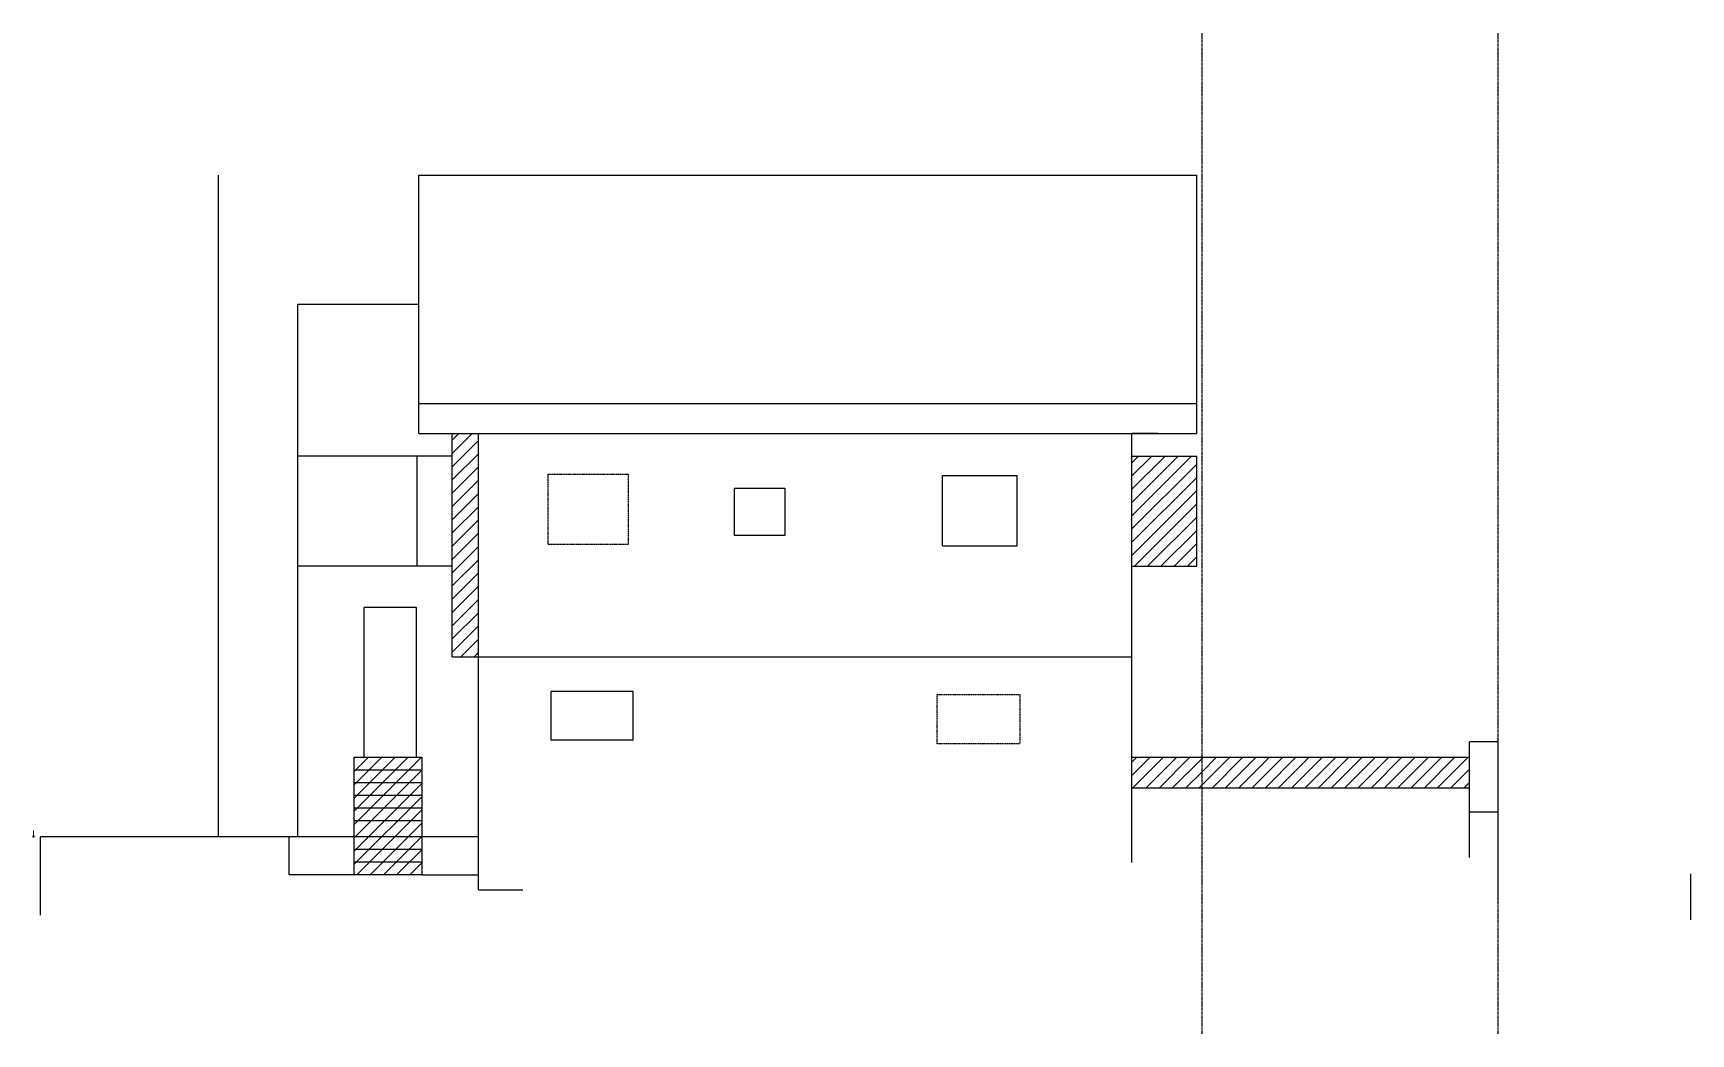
# Model space of a CAD drawing. Header units: inches. Extents: x -9 to 2203, y -231 to 1105.
import ezdxf

# ---------------------------------------------------------------- set-up
doc = ezdxf.new("R2010")
doc.units = ezdxf.units.IN
doc.header["$MEASUREMENT"] = 0
for name, pattern in [('BORDER2', [0.875, 0.25, -0.125, 0.25, -0.125, 0, -0.125]), ('DASHED2', [0.375, 0.25, -0.125]), ('HIDDEN2', [0.1875, 0.125, -0.0625])]:
    doc.linetypes.add(name, pattern=pattern)
for name, color, linetype in [('A-Anno-Dim 100', 9, 'Continuous'), ('A-Anno-Dim 25', 9, 'Continuous'), ('A-Anno-Dim 50', 9, 'Continuous'), ('A-Anno-Symbol 100', 2, 'Continuous'), ('A-Anno-Symbol 25', 2, 'Continuous'), ('A-Anno-Symbol 50', 2, 'Continuous'), ('A-Anno-Text 100', 2, 'Continuous'), ('A-Anno-Text 25', 2, 'Continuous'), ('A-Anno-Text 50', 2, 'Continuous'), ('A-Building Line', 240, 'BORDER2'), ('A-CENTER', 12, 'BORDER2'), ('A-Concrete', 4, 'Continuous'), ('A-Dashed', 9, 'DASHED2'), ('A-Demo', 2, 'Continuous'), ('A-Demolition-hatch', 50, 'Continuous'), ('A-Door', 9, 'Continuous'), ('A-Elec', 2, 'Continuous'), ('A-Elec Dashed', 12, 'Continuous'), ('A-Flor-Strs', 8, 'Continuous'), ('A-Furn', 12, 'Continuous'), ('A-Ground', 4, 'Continuous'), ('A-Hatch Conc.', 141, 'Continuous'), ('A-Hatch Elevation', 30, 'Continuous'), ('A-Hatch Shadow', 253, 'Continuous'), ('A-Hatch Wall', 240, 'Continuous'), ('A-Hatch Window', 96, 'Continuous'), ('A-HATCH-01', 30, 'Continuous'), ('A-HATCH-02', 140, 'Continuous'), ('A-HATCH-03', 72, 'Continuous'), ('A-HATCH-04', 201, 'Continuous'), ('A-HATCH-05', 40, 'Continuous'), ('A-HATCH-06', 61, 'Continuous'), ('A-hatch-floor', 253, 'Continuous'), ('A-Kkt', 2, 'DASHED2'), ('A-Light Fixture', 2, 'Continuous'), ('A-Ovhd', 9, 'HIDDEN2'), ('A-pfix', 12, 'Continuous'), ('A-Pool', 131, 'Continuous'), ('A-Property Line', 162, 'BORDER2'), ('A-View 1', 3, 'Continuous'), ('A-View 2', 2, 'Continuous'), ('A-view 3', 9, 'Continuous'), ('A-View 4', 8, 'Continuous'), ('A-View 5', 12, 'Continuous'), ('A-Wall', 3, 'Continuous'), ('A-Wall Hatch', 252, 'Continuous'), ('A-Wall_Head', 8, 'DASHED2'), ('A-Window', 12, 'Continuous'), ('A-Window sill', 9, 'Continuous')]:
    doc.layers.add(name, color=color, linetype=linetype)
doc.layers.add('A-Area', color=11, linetype='Continuous', plot=False)
doc.layers.add('A-unplot', color=3, linetype='Continuous', plot=False)

# ---------------------------------------------------------------- blocks, each defined once
blk = doc.blocks.new('layers')
at = {"layer": 'A-HATCH-01'}
blk.add_hatch(color=256, dxfattribs=at).paths.add_polyline_path([(-17, -137), (-17, -129), (-8, -129), (-8, -137)])
at = {"layer": 'A-HATCH-02'}
blk.add_hatch(color=256, dxfattribs=at).paths.add_polyline_path([(-6, -126), (-6, -118), (3, -118), (3, -126)])
at = {"layer": 'A-HATCH-03'}
blk.add_hatch(color=256, dxfattribs=at).paths.add_polyline_path([(-17, -126), (-17, -118), (-8, -118), (-8, -126)])
at = {"layer": 'A-HATCH-04'}
blk.add_hatch(color=256, dxfattribs=at).paths.add_polyline_path([(-6, -104), (-6, -96), (3, -96), (3, -104)])
at = {"layer": 'A-HATCH-05'}
blk.add_hatch(color=256, dxfattribs=at).paths.add_polyline_path([(-17, -115), (-17, -107), (-8, -107), (-8, -115)])
at = {"layer": 'A-HATCH-06'}
blk.add_hatch(color=256, dxfattribs=at).paths.add_polyline_path([(-17, -104), (-17, -96), (-8, -96), (-8, -104)])
at = {"layer": 'A-hatch-floor'}
blk.add_hatch(color=256, dxfattribs=at).paths.add_polyline_path([(-6, -115), (-6, -107), (3, -107), (3, -115)])
at = {"layer": 'A-Pool'}
blk.add_hatch(color=256, dxfattribs=at).paths.add_polyline_path([(-6, -137), (-6, -129), (3, -129), (3, -137)])
blk.add_lwpolyline([(-19, 56), (5, 56)])
for points in [[(-17, -104), (-17, -96), (-8, -96), (-8, -104)], [(-17, -115), (-17, -107), (-8, -107), (-8, -115)], [(-17, -126), (-17, -118), (-8, -118), (-8, -126)], [(-17, -137), (-17, -129), (-8, -129), (-8, -137)], [(-6, -104), (-6, -96), (3, -96), (3, -104)], [(-6, -115), (-6, -107), (3, -107), (3, -115)], [(-6, -126), (-6, -118), (3, -118), (3, -126)], [(-6, -137), (-6, -129), (3, -129), (3, -137)]]:
    blk.add_lwpolyline(points, close=True)
at = {"layer": 'A-Anno-Dim 100'}
blk.add_lwpolyline([(-19, 38), (5, 38)], dxfattribs=at)
at = {"layer": 'A-Anno-Dim 25'}
blk.add_line((-19, 59), (5, 59), dxfattribs=at)
at = {"layer": 'A-Anno-Dim 50'}
blk.add_lwpolyline([(-19, 35), (5, 35)], dxfattribs=at)
at = {"layer": 'A-Anno-Symbol 100'}
blk.add_lwpolyline([(-19, -10), (5, -10)], dxfattribs=at)
at = {"layer": 'A-Anno-Symbol 25'}
blk.add_lwpolyline([(-19, -13), (5, -13)], dxfattribs=at)
at = {"layer": 'A-Anno-Symbol 50'}
blk.add_lwpolyline([(-19, -16), (5, -16)], dxfattribs=at)
at = {"layer": 'A-Anno-Text 100'}
blk.add_lwpolyline([(-19, -19), (5, -19)], dxfattribs=at)
at = {"layer": 'A-Anno-Text 25'}
blk.add_line((-19, 62), (5, 62), dxfattribs=at)
at = {"layer": 'A-Anno-Text 50'}
blk.add_line((-19, 65), (5, 65), dxfattribs=at)
at = {"layer": 'A-Area'}
blk.add_line((-19, 68), (5, 68), dxfattribs=at)
at = {"layer": 'A-Building Line'}
blk.add_lwpolyline([(-19, 53), (5, 53)], dxfattribs=at)
at = {"layer": 'A-CENTER', "ltscale": 0.5}
blk.add_line((-19, -61), (5, -61), dxfattribs=at)
at = {"layer": 'A-Concrete'}
blk.add_lwpolyline([(-19, 50), (5, 50)], dxfattribs=at)
at = {"layer": 'A-Dashed'}
blk.add_lwpolyline([(-19, 47), (5, 47)], dxfattribs=at)
at = {"layer": 'A-Demo'}
blk.add_lwpolyline([(-19, 44), (5, 44)], dxfattribs=at)
at = {"layer": 'A-Demolition-hatch'}
blk.add_lwpolyline([(-19, 41), (5, 41)], dxfattribs=at)
at = {"layer": 'A-Door'}
blk.add_lwpolyline([(-19, 32), (5, 32)], dxfattribs=at)
at = {"layer": 'A-Elec'}
blk.add_lwpolyline([(-19, 29), (5, 29)], dxfattribs=at)
at = {"layer": 'A-Elec Dashed'}
blk.add_lwpolyline([(-19, 26), (5, 26)], dxfattribs=at)
at = {"layer": 'A-Flor-Strs'}
blk.add_line((-19, 71), (5, 71), dxfattribs=at)
at = {"layer": 'A-Furn'}
blk.add_lwpolyline([(-19, 23), (5, 23)], dxfattribs=at)
at = {"layer": 'A-Ground'}
blk.add_line((-19, -55), (5, -55), dxfattribs=at)
at = {"layer": 'A-Hatch Conc.'}
blk.add_lwpolyline([(-19, 20), (5, 20)], dxfattribs=at)
at = {"layer": 'A-Hatch Elevation'}
blk.add_lwpolyline([(-19, 17), (5, 17)], dxfattribs=at)
at = {"layer": 'A-Hatch Shadow'}
blk.add_lwpolyline([(-19, 14), (5, 14)], dxfattribs=at)
at = {"layer": 'A-Hatch Wall'}
blk.add_lwpolyline([(-19, 11), (5, 11)], dxfattribs=at)
at = {"layer": 'A-Hatch Window'}
blk.add_lwpolyline([(-19, 8), (5, 8)], dxfattribs=at)
at = {"layer": 'A-HATCH-01'}
blk.add_line((5, -89), (-19, -89), dxfattribs=at)
at = {"layer": 'A-HATCH-02'}
blk.add_line((5, -86), (-19, -86), dxfattribs=at)
at = {"layer": 'A-HATCH-03'}
blk.add_line((5, -83), (-19, -83), dxfattribs=at)
at = {"layer": 'A-HATCH-04'}
blk.add_line((5, -74), (-19, -74), dxfattribs=at)
at = {"layer": 'A-HATCH-05'}
blk.add_line((5, -77), (-19, -77), dxfattribs=at)
at = {"layer": 'A-HATCH-06'}
blk.add_line((5, -71), (-19, -71), dxfattribs=at)
at = {"layer": 'A-hatch-floor'}
blk.add_line((5, -80), (-19, -80), dxfattribs=at)
at = {"layer": 'A-Kkt'}
blk.add_lwpolyline([(-19, 5), (5, 5)], dxfattribs=at)
at = {"layer": 'A-Light Fixture'}
blk.add_lwpolyline([(-19, 2), (5, 2)], dxfattribs=at)
at = {"layer": 'A-Ovhd'}
blk.add_lwpolyline([(-19, -1), (5, -1)], dxfattribs=at)
at = {"layer": 'A-pfix'}
blk.add_line((-19, -58), (5, -58), dxfattribs=at)
at = {"layer": 'A-Pool'}
blk.add_line((5, -92), (-19, -92), dxfattribs=at)
blk.add_lwpolyline([(-19, -4), (5, -4)], dxfattribs=at)
at = {"layer": 'A-Property Line'}
blk.add_lwpolyline([(-19, -7), (5, -7)], dxfattribs=at)
at = {"layer": 'A-unplot'}
blk.add_lwpolyline([(-19, -22), (5, -22)], dxfattribs=at)
at = {"layer": 'A-View 1'}
blk.add_lwpolyline([(-19, -25), (5, -25)], dxfattribs=at)
at = {"layer": 'A-View 2'}
blk.add_lwpolyline([(-19, -28), (5, -28)], dxfattribs=at)
at = {"layer": 'A-view 3'}
blk.add_lwpolyline([(-19, -31), (5, -31)], dxfattribs=at)
at = {"layer": 'A-View 4'}
blk.add_lwpolyline([(-19, -34), (5, -34)], dxfattribs=at)
at = {"layer": 'A-View 5'}
blk.add_lwpolyline([(-19, -37), (5, -37)], dxfattribs=at)
at = {"layer": 'A-Wall'}
blk.add_lwpolyline([(-19, -40), (5, -40)], dxfattribs=at)
at = {"layer": 'A-Wall Hatch'}
blk.add_lwpolyline([(-19, -43), (5, -43)], dxfattribs=at)
at = {"layer": 'A-Wall_Head'}
blk.add_lwpolyline([(-19, -46), (5, -46)], dxfattribs=at)
at = {"layer": 'A-Window'}
blk.add_lwpolyline([(-19, -49), (5, -49)], dxfattribs=at)
at = {"layer": 'A-Window sill'}
blk.add_lwpolyline([(-19, -52), (5, -52)], dxfattribs=at)

msp = doc.modelspace()

# ---------------------------------------------------------------- hatches: boundary and pattern name
at = {"layer": 'A-Demolition-hatch'}
h = msp.add_hatch(dxfattribs=at)
h.set_pattern_fill('ANSI31', color=256, scale=100)
h.set_pattern_definition([(45, (-90.702, -221.184), (-8.838835, 8.838835), [])])
h.paths.add_polyline_path([(585.4, 570.2), (550.4, 570.2), (550.4, 272.2), (585.4, 272.2)])
h.paths.add_polyline_path([(1543.8, 540.2), (1457.3, 540.2), (1457.3, 393.2), (1543.8, 393.2)])
h = msp.add_hatch(dxfattribs=at)
h.set_pattern_fill('ANSI31', color=256, scale=100)
h.paths.add_polyline_path([(419.7, -18.8), (419.7, 138.2), (509.8, 138.2), (509.8, -18.8)])
h = msp.add_hatch(dxfattribs=at)
h.set_pattern_fill('ANSI31', color=256, scale=100)
h.paths.add_polyline_path([(1550.9, 138.2), (1457.3, 138.2), (1457.3, 97), (1550.9, 97)])
h = msp.add_hatch(dxfattribs=at)
h.set_pattern_fill('ANSI31', color=256, scale=100)
h.paths.add_polyline_path([(1907.8, 138.2), (1550.9, 138.2), (1550.9, 97), (1907.8, 97)])

# ---------------------------------------------------------------- linework, layer by layer
at = {"layer": 'A-Building Line', "flags": 128}
msp.add_lwpolyline([(1550.9, -230.9), (1550.9, 1104.6)], dxfattribs=at)
at = {"layer": 'A-Dashed', "flags": 128}
for points in [[(678.2, 516.2), (785.2, 516.2), (785.2, 422.2), (678.2, 422.2)], [(1197.6, 222.2), (1307.6, 222.2), (1307.6, 156.2), (1197.6, 156.2)]]:
    msp.add_lwpolyline(points, close=True, dxfattribs=at)
at = {"layer": 'A-Demo', "flags": 128}
for points in [[(550.4, 272.2), (550.4, 570.2)], [(550.4, 540.2), (344.4, 540.2)], [(503.5, 393.2), (503.5, 540.2)], [(1457.3, 540.2), (1543.8, 540.2)], [(1543.8, 393.2), (1543.8, 540.2)], [(550.4, 393.2), (344.4, 393.2)], [(1457.3, 393.2), (1543.8, 393.2)], [(432.7, 138.2), (432.7, 338.2)], [(502.7, 338.2), (432.7, 338.2)], [(502.7, 138.2), (502.7, 338.2)], [(550.4, 272.2), (585.4, 272.2)], [(509.8, 121.2), (419.7, 121.2)], [(509.8, 104.2), (419.7, 104.2)], [(509.8, 87.2), (419.7, 87.2)], [(509.8, 70.2), (419.7, 70.2)], [(509.8, 53.2), (419.7, 53.2)], [(509.8, 32.2), (419.7, 32.2)], [(509.8, 15.2), (419.7, 15.2)], [(509.8, -1.8), (419.7, -1.8)]]:
    msp.add_lwpolyline(points, dxfattribs=at)
msp.add_lwpolyline([(419.7, -18.8), (419.7, 138.2), (509.8, 138.2), (509.8, -18.8)], close=True, dxfattribs=at)
at = {"layer": 'A-Property Line', "flags": 128}
msp.add_lwpolyline([(1945.9, -230.9), (1945.9, 1104.6)], dxfattribs=at)
at = {"layer": 'A-view 3'}
msp.add_line((344.4, 413.2), (344.4, 659.2), dxfattribs=at)
at = {"layer": 'A-view 3', "flags": 128}
for points in [[(238.7, 32.2), (238.7, 915.2)], [(505.7, 915.2), (1543.8, 915.2)], [(505.7, 570.2), (505.7, 915.2)], [(1543.8, 570.2), (1543.8, 915.2)], [(344.4, 32.2), (344.4, 742.7)], [(505.7, 742.7), (344.4, 742.7)], [(505.7, 610.2), (1543.8, 610.2)], [(505.7, 570.2), (1543.8, 570.2)], [(585.4, -38.7), (585.4, 570.2)], [(1457.3, -2.1), (1457.3, 570.2)], [(1492.3, 570.2), (1457.3, 570.2)], [(927.2, 434.2), (927.2, 497.2)], [(927.2, 497.2), (994.4, 497.2)], [(994.4, 434.2), (927.2, 434.2)], [(585.4, 272.2), (1457.3, 272.2)], [(682.6, 161.2), (682.6, 226.2)], [(791.6, 226.2), (682.6, 226.2)], [(791.6, 161.2), (791.6, 226.2)], [(791.6, 161.2), (682.6, 161.2)], [(1907.8, 65.2), (1907.8, 159)], [(1945.9, 159), (1907.8, 159)], [(1945.9, -47), (1945.9, 159)], [(1457.3, 138.2), (1907.8, 138.2)], [(1907.8, 97), (1457.3, 97)], [(1907.8, 4.3), (1907.8, 65.2), (1945.9, 65.2)], [(0.9, -72.6), (0.9, 32.2)], [(238.7, 32.2), (0.9, 32.2)], [(344.4, 32.2), (238.7, 32.2)], [(333, -18.8), (333, 32.2)], [(585.4, 32.2), (344.4, 32.2)], [(419.7, -18.8), (333, -18.8)], [(509.8, -18.8), (585.4, -18.8)], [(2203.1, -78.8), (2203.1, -17.5)], [(585.4, -38.7), (644.5, -38.7)]]:
    msp.add_lwpolyline(points, dxfattribs=at)
at = {"layer": 'A-view 3'}
for points in [[(1204.4, 420.2), (1204.4, 514.2)], [(1204.4, 514.2), (1304.4, 514.2)], [(1304.4, 420.2), (1304.4, 514.2)], [(994.4, 497.2), (994.4, 434.2)], [(1204.4, 420.2), (1304.4, 420.2)]]:
    msp.add_lwpolyline(points, dxfattribs=at)

# ---------------------------------------------------------------- block references
at = {"xscale": 0.03937007874015748, "yscale": 0.03937007874015748, "zscale": 0.03937007874015748}
msp.add_blockref('layers', (-8, 37.1), dxfattribs=at)

doc.saveas('drawing.dxf')
